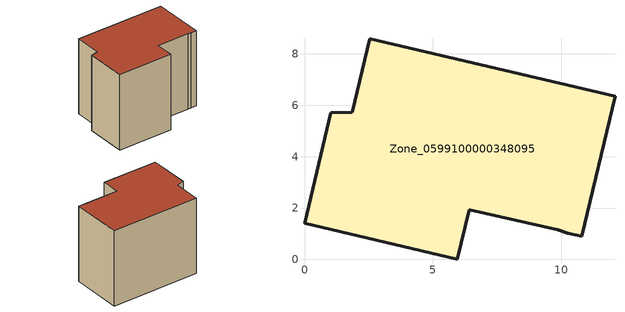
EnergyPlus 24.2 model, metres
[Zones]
Zone_0599100000348095
 floor ground (C_G): 10.8,0.9 10.25,1.03 9.87,1.15 6.41,1.93 5.95,0 0,1.41 1.02,5.72 1.86,5.73 2.54,8.6 12.09,6.35 z0
 wall outside (C_F): 1.86,5.73 1.02,5.72 0,1.41 5.95,0 6.41,1.93 9.87,1.15 10.25,1.03 10.8,0.9 12.09,6.35 2.54,8.6 1.86,5.73 z0:8.45
 roof outside (C_R): 10.25,1.03 10.8,0.9 12.09,6.35 2.54,8.6 1.86,5.73 1.02,5.72 0,1.41 5.95,0 6.41,1.93 9.87,1.15 z8.45
[BUILDING]
Pand.0599100000348095: North Axis=0; Terrain=City; Loads Convergence Tolerance Value=0.04; Temperature Convergence Tolerance Value=0.4; Solar Distribution=FullExterior; Maximum Number of Warmup Days=25; Minimum Number of Warmup Days=1
[Site:Location]
Rotterdam.The.Hague.AP_ZH_NLD Design_Conditions: Latitude=51.96; Longitude=4.45; Time Zone=1; Elevation=-4.5
[SITE:GROUNDTEMPERATURE:BUILDINGSURFACE]
18, 18, 18, 18, 18, 18, 18, 18, 18, 18, 18, 18
[MATERIAL] Thermal Absorptance=0.9; Solar Absorptance=0.7; Visible Absorptance=0.7
Name | Roughness | Thickness | Conductivity | Density | Specific Heat
G.TC.1992-2005 | MediumSmooth | 0.15 | 0.06 | 540 | 1210
F.TC.1992-2005 | Rough | 0.3 | 0.12 | 1920 | 840
R.TC.1992-2005 | MediumRough | 0.2 | 0.08 | 1500 | 1000
[CONSTRUCTION]
C_G: G.TC.1992-2005
C_F: F.TC.1992-2005
C_R: R.TC.1992-2005
[ZONE]
Zone_0599100000348095: Type=1; Multiplier=1; Ceiling Height=Autocalculate; Volume=Autocalculate; Floor Area=autocalculate; Part of Total Floor Area=Yes
[ZONEINFILTRATION:DESIGNFLOWRATE]
Infil_Zone_0599100000348095: Zone or ZoneList or Space or SpaceList=Zone_0599100000348095; Schedule=AlwaysOn; Design Flow Rate Calculation Method=Flow/Area; Flow Rate per Floor Area=0.0015; Constant Term Coefficient=1; Temperature Term Coefficient=0; Velocity Term Coefficient=0; Velocity Squared Term Coefficient=0
[HVACTEMPLATE:ZONE:IDEALLOADSAIRSYSTEM]
Zone_0599100000348095: Maximum Heating Supply Air Temperature=50; Minimum Cooling Supply Air Temperature=13; Maximum Heating Supply Air Humidity Ratio=0.0156; Minimum Cooling Supply Air Humidity Ratio=0.0077; Heating Limit=NoLimit; Cooling Limit=NoLimit; Dehumidification Control Type=ConstantSensibleHeatRatio; Cooling Sensible Heat Ratio=0.7; Dehumidification Setpoint=60; Humidification Control Type=None; Humidification Setpoint=30; Outdoor Air Method=None; Outdoor Air Flow Rate per Person=0.00944; Outdoor Air Flow Rate per Zone Floor Area=0; Outdoor Air Flow Rate per Zone=0; Demand Controlled Ventilation Type=None; Outdoor Air Economizer Type=NoEconomizer; Heat Recovery Type=None; Sensible Heat Recovery Effectiveness=0.7; Latent Heat Recovery Effectiveness=0.65
[ZONECONTROL:THERMOSTAT]
ThermostatControl_Zone_0599100000348095: Zone or ZoneList=Zone_0599100000348095; Control Type Schedule=DualSetpointControlType; Control 1=Thermostat_Zone_0599100000348095; Temperature Difference Between Cutout And Setpoint=0
[THERMOSTATSETPOINT:DUALSETPOINT]
Thermostat_Zone_0599100000348095: Heating Setpoint Temperature Schedule=HeatingSetpoint_Zone_0599100000348095; Cooling Setpoint Temperature Schedule=CoolingSetpoint_Zone_0599100000348095
[SCHEDULE:COMPACT]
HeatingSetpoint_Zone_0599100000348095: Through: 12/31, For: AllDays, Until: 24:00, 21
CoolingSetpoint_Zone_0599100000348095: Through: 12/31, For: AllDays, Until: 24:00, 24
DualSetpointControlType: Through: 12/31, For: AllDays, Until: 24:00, 4
AlwaysOn: Through: 12/31, For: AllDays, Until: 24:00, 1
